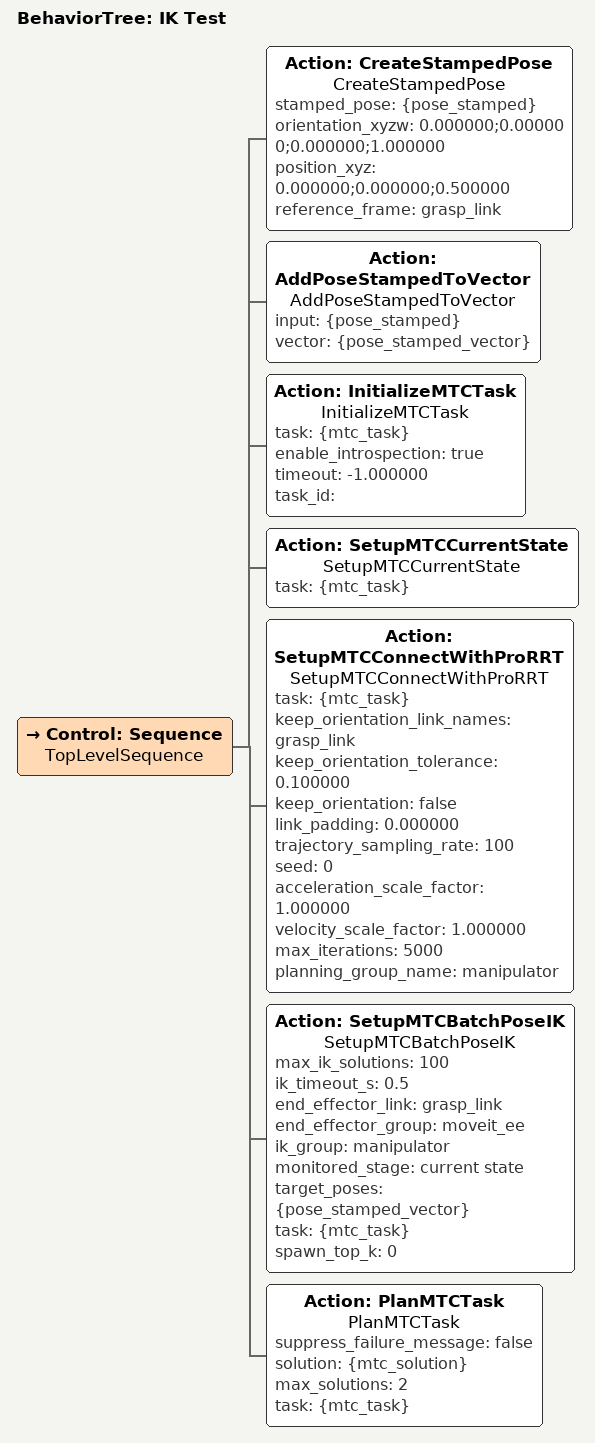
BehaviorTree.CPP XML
<?xml version="1.0" encoding="UTF-8" ?>
<root BTCPP_format="4" main_tree_to_execute="IK Test">
  <BehaviorTree ID="IK Test" _description="">
    <Control ID="Sequence" name="TopLevelSequence">
      <Action
        ID="CreateStampedPose"
        name="CreateStampedPose"
        stamped_pose="{pose_stamped}"
        orientation_xyzw="0.000000;0.000000;0.000000;1.000000"
        position_xyz="0.000000;0.000000;0.500000"
        reference_frame="grasp_link"
      />
      <Action
        ID="AddPoseStampedToVector"
        name="AddPoseStampedToVector"
        input="{pose_stamped}"
        vector="{pose_stamped_vector}"
      />
      <Action
        ID="InitializeMTCTask"
        name="InitializeMTCTask"
        task="{mtc_task}"
        enable_introspection="true"
        timeout="-1.000000"
        task_id=""
      />
      <Action
        ID="SetupMTCCurrentState"
        name="SetupMTCCurrentState"
        task="{mtc_task}"
      />
      <Action
        ID="SetupMTCConnectWithProRRT"
        name="SetupMTCConnectWithProRRT"
        task="{mtc_task}"
        keep_orientation_link_names="grasp_link"
        keep_orientation_tolerance="0.100000"
        keep_orientation="false"
        link_padding="0.000000"
        trajectory_sampling_rate="100"
        seed="0"
        acceleration_scale_factor="1.000000"
        velocity_scale_factor="1.000000"
        max_iterations="5000"
        planning_group_name="manipulator"
      />
      <Action
        ID="SetupMTCBatchPoseIK"
        name="SetupMTCBatchPoseIK"
        max_ik_solutions="100"
        ik_timeout_s="0.5"
        end_effector_link="grasp_link"
        end_effector_group="moveit_ee"
        ik_group="manipulator"
        monitored_stage="current state"
        target_poses="{pose_stamped_vector}"
        task="{mtc_task}"
        spawn_top_k="0"
      />
      <Action
        ID="PlanMTCTask"
        name="PlanMTCTask"
        suppress_failure_message="false"
        solution="{mtc_solution}"
        max_solutions="2"
        task="{mtc_task}"
      />
    </Control>
  </BehaviorTree>
</root>
